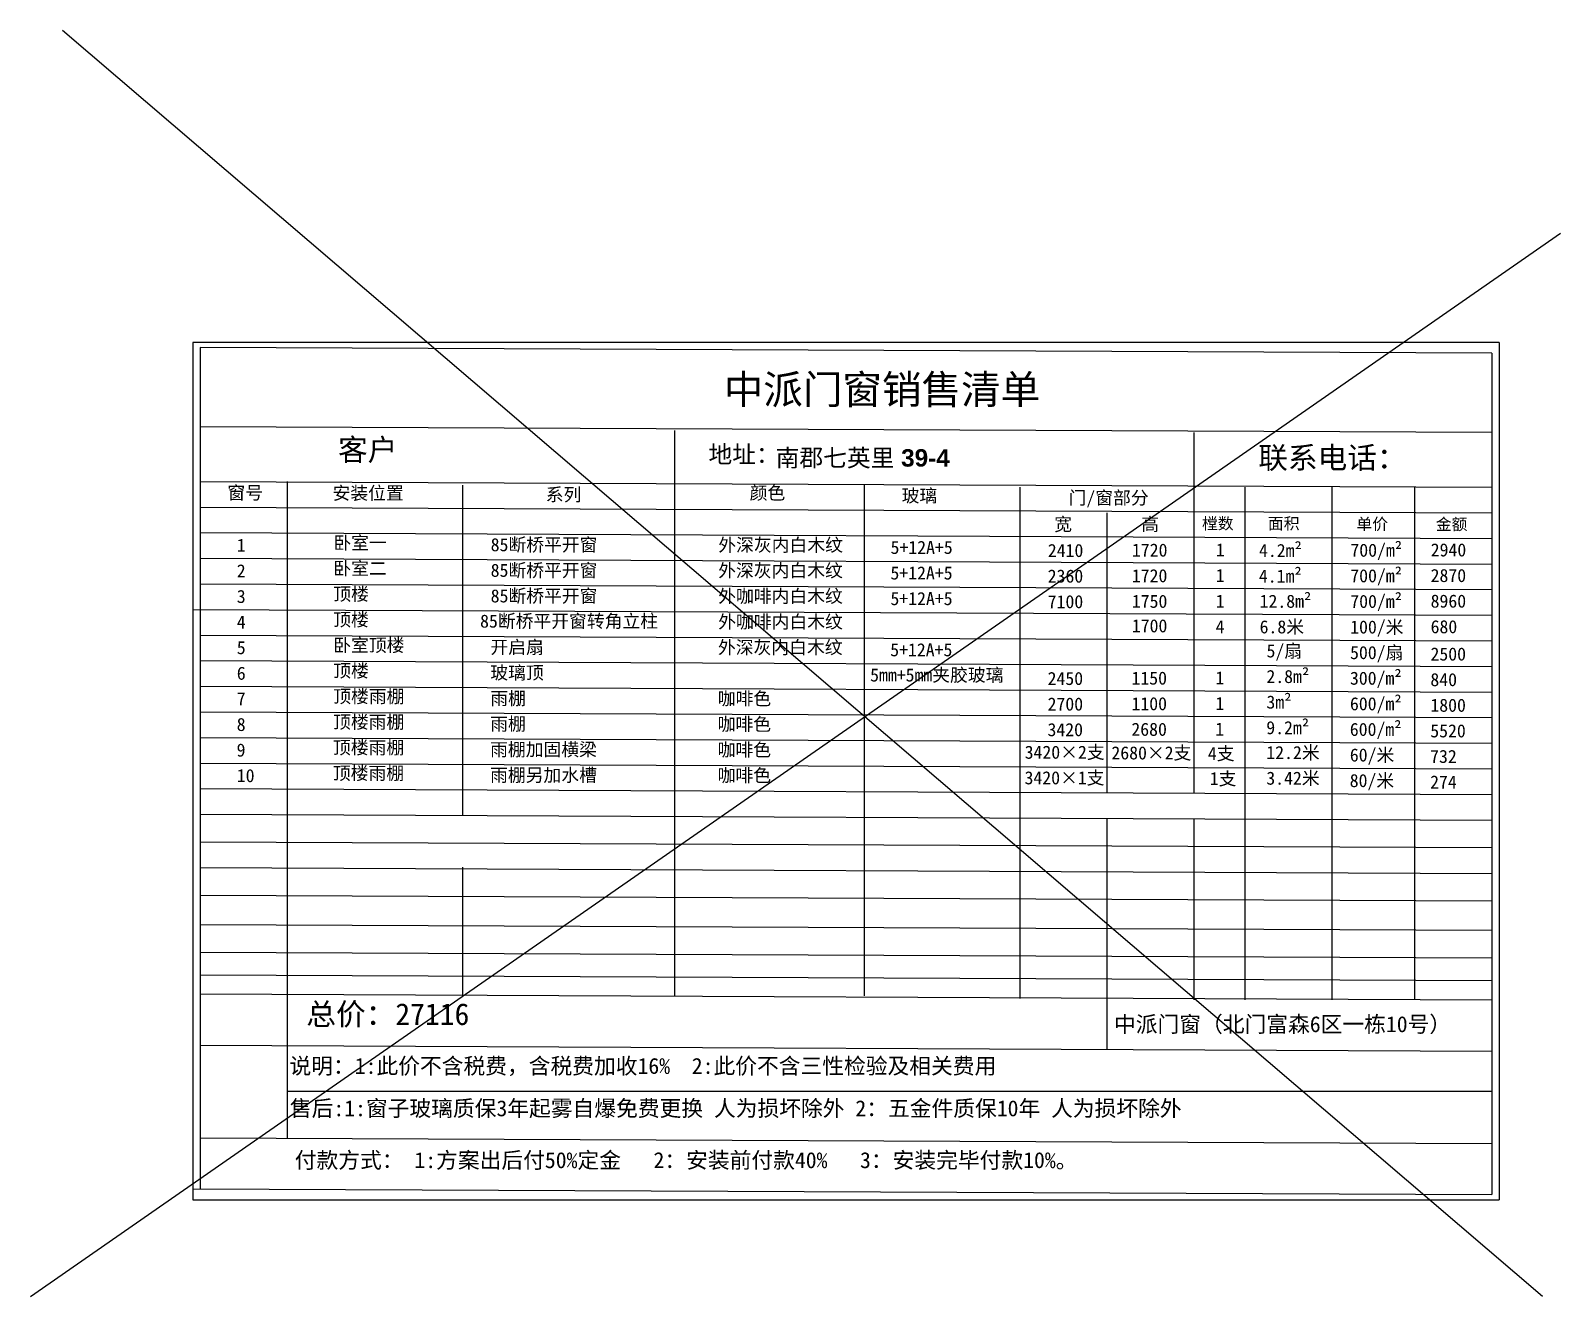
# Model space of a CAD drawing. Header units: inches. Extents: x -138455 to 599497, y -747149 to 13167.
# Drawn here: x 150529 to 161079, y -554015 to -545289 of the extents above; entities that cross this region are included whole.
import ezdxf

# ---------------------------------------------------------------- set-up
doc = ezdxf.new("R2010")
doc.units = ezdxf.units.IN
doc.header["$MEASUREMENT"] = 0
doc.layers.add('0 @ 1', color=7, linetype='Continuous')
doc.styles.add('Annotative', font='arialbd.ttf')

msp = doc.modelspace()

# ---------------------------------------------------------------- linework, layer by layer
for p, q in [((160956.6, -554015.1), (150750.2, -545289.3)), ((150529.4, -554015.1), (161079.3, -546686.4)), ((151648.3, -547438.7), (151648.3, -553348.6)), ((160657, -547438.7), (151648.3, -547438.7)), ((160607, -547513.9), (151698.3, -547473.7)), ((151698.3, -547473.7), (151698.3, -553273.5)), ((160607, -547513.9), (160607, -553313.6)), ((160657, -547438.7), (160657, -553348.6)), ((160607, -548060.2), (151698.3, -548020.1)), ((154970, -548045.2), (154970, -550732.1)), ((158552, -548060.2), (158552, -550545.5)), ((151698.3, -548397.1), (160607, -548437.2)), ((152298.3, -548397.1), (152298.3, -549985.3)), ((153508.3, -548422.2), (153508.3, -550699.5)), ((156278.7, -548422.2), (156278.7, -551943.1)), ((157352, -548437.2), (157352, -551961)), ((158903.1, -548437.2), (158903.1, -551970.7)), ((159503.1, -548437.2), (159503.1, -550025.5)), ((160072.4, -548437.2), (160072.4, -551970.7)), ((151698.3, -548573.6), (160607, -548613.7)), ((157952, -548613.7), (157952, -550542.7)), ((151698.3, -548750), (160607, -548790.2)), ((151698.3, -548926.5), (160607, -548966.6)), ((151698.3, -549103), (160607, -549143.1)), ((151648.3, -549279.4), (160607, -549319.6)), ((151698.3, -549455.9), (160607, -549496.1)), ((151698.3, -549632.4), (160607, -549672.5)), ((151698.3, -549808.9), (160607, -549849)), ((151698.3, -549985.3), (160607, -550025.5)), ((152298.3, -549985.3), (152298.3, -552921.5)), ((159503.1, -550025.5), (159503.1, -551970.7)), ((151698.3, -550161.8), (160607, -550201.9)), ((151698.3, -550338.3), (160607, -550378.4)), ((151698.3, -550514.7), (160607, -550554.9)), ((151698.3, -550691.2), (160607, -550731.3)), ((154970, -550732.1), (154970, -551939.8)), ((157952, -550719.2), (157952, -551970.7)), ((158552, -550721.9), (158552, -551970.7)), ((151698.3, -550880.4), (160607, -550920.6)), ((151698.3, -551058.7), (160607, -551098.8)), ((153508.3, -551056.8), (153508.3, -551935.5)), ((151698.3, -551249.3), (160607, -551289.4)), ((151698.3, -551451.1), (160607, -551491.2)), ((151698.3, -551641.7), (160607, -551681.9)), ((151698.3, -551797.6), (160607, -551837.8)), ((151698.3, -551930.5), (160607, -551970.7)), ((157952, -551970.7), (157952, -552315.7)), ((151698.3, -552283.5), (160607, -552323.6)), ((152298.3, -552599.8), (160607, -552599.8)), ((151698.3, -552921.5), (160607, -552961.6)), ((151648.3, -553273.5), (160607, -553313.6)), ((151648.3, -553348.6), (160657, -553348.6))]:
    msp.add_line(p, q)

# ---------------------------------------------------------------- texts
at = {"layer": '0 @ 1', "style": 'Annotative'}
msp.add_text('南郡七英里 39-4', height=120, dxfattribs=at).set_placement((155667.8, -548294.7))
at = {"layer": '0 @ 1', "attachment_point": 1, "style": 'Annotative'}
for s, width, heights, insert, char_height in [('{\\fSimSun|b1|i0|c134|p2;中派门窗销售清单}', 2802.276, [0], (155309.5, -547663.1), 200), ('{\\fSimSun|b1|i0|c134|p2;客户}', 485.592, [0], (152649.7, -548103.2), 150), ('{\\fSimSun|b1|i0|c134|p2;地址：}', 3483.473, [0], (155204.3, -548149.9), 120), ('{\\fSimSun|b1|i0|c134|p2;联系电话：}', 1409.924, [0], (158995.5, -548158.2), 150), ('{\\fSimSun|b1|i0|c134|p2;窗号}', 485.592, [0], (151887, -548429.7), 90), ('{\\fSimSun|b1|i0|c134|p2;安装位置}', 706.927, [0], (152611.8, -548432.2), 90), ('{\\fSimSun|b1|i0|c134|p2;系列}', 485.592, [0], (154081.9, -548442.3), 90), ('{\\fSimSun|b1|i0|c134|p2;颜色}', 485.592, [0], (155488.1, -548431), 90), ('{\\fSimSun|b1|i0|c134|p2;玻璃}', 485.592, [0], (156536.4, -548450), 90), ('{\\fSimSun|b1|i0|c134|p2;门/窗部分}', 603.897, [0], (157687.4, -548464.7), 90), ('{\\fSimSun|b1|i0|c134|p2;宽 }', 603.897, [0], (157588.5, -548646.7), 90), ('{\\fSimSun|b1|i0|c134|p2;高 }', 603.897, [0], (158188.5, -548646.7), 90), ('{\\fSimSun|b1|i0|c134|p2;樘数}', 603.897, [0], (158607.4, -548646.9), 80), ('{\\fSimSun|b1|i0|c134|p2;面积}', 603.897, [0], (159061.8, -548646.9), 80), ('{\\fSimSun|b1|i0|c134|p2;单价}', 603.897, [0], (159672.8, -548650.7), 80), ('{\\fSimSun|b1|i0|c134|p2;金额}', 603.897, [0], (160219.7, -548652.1), 80), ('{\\fSimSun|b1|i0|c134|p2;1}', 485.592, [0], (151951.4, -548792), 90), ('{\\fSimSun|b1|i0|c134|p2;卧室一}', 1226.654, [0], (152617.9, -548774.9), 90), ('{\\fSimSun|b1|i0|c134|p2;85断桥平开窗}', 1528.495, [129], (153702.2, -548788.2), 90), ('{\\fSimSun|b1|i0|c134|p2;外深灰内白木纹}', 1460.301, [0], (155272.2, -548789.9), 90), ('{\\fSimSun|b1|i0|c134|p2;5+12A+5}', 1460.301, [0], (156459.9, -548806.7), 90), ('{\\fSimSun|b1|i0|c134|p2;2410}', 1460.301, [0], (157544.4, -548828), 90), ('{\\fSimSun|b1|i0|c134|p2;1720}', 1460.301, [0], (158124.6, -548825.4), 90), ('{\\fSimSun|b1|i0|c134|p2;1}', 102.542, [0], (158703.2, -548824.2), 90), ('{\\fSimSun|b1|i0|c134|p2;4.2m²}', 1460.301, [0], (159000.7, -548827.9), 90), ('{\\fSimSun|b1|i0|c134|p2;700/m²}', 1460.301, [0], (159631.1, -548826), 90), ('{\\fSimSun|b1|i0|c134|p2;2940}', 1460.301, [0], (160185, -548824), 90), ('{\\fSimSun|b1|i0|c134|p2;2}', 485.592, [0], (151951.4, -548968.4), 90), ('{\\fSimSun|b1|i0|c134|p2;卧室二}', 1226.654, [0], (152617.1, -548951.3), 90), ('{\\fSimSun|b1|i0|c134|p2;85断桥平开窗}', 1528.495, [129], (153702.2, -548964.7), 90), ('{\\fSimSun|b1|i0|c134|p2;外深灰内白木纹}', 1460.301, [0], (155271.4, -548966.3), 90), ('{\\fSimSun|b1|i0|c134|p2;5+12A+5}', 1460.301, [0], (156459.1, -548983.1), 90), ('{\\fSimSun|b1|i0|c134|p2;2360}', 1460.301, [0], (157543.6, -549004.5), 90), ('{\\fSimSun|b1|i0|c134|p2;1720}', 1460.301, [0], (158123.8, -549001.9), 90), ('{\\fSimSun|b1|i0|c134|p2;1}', 102.542, [0], (158702.4, -549000.6), 90), ('{\\fSimSun|b1|i0|c134|p2;4.1m²}', 1460.301, [0], (158999.9, -549004.4), 90), ('{\\fSimSun|b1|i0|c134|p2;700/m²}', 1460.301, [0], (159630.3, -549002.5), 90), ('{\\fSimSun|b1|i0|c134|p2;2870}', 1460.301, [0], (160184.2, -549000.5), 90), ('{\\fSimSun|b1|i0|c134|p2;顶楼}', 1226.654, [0], (152617.1, -549127.8), 90), ('{\\fSimSun|b1|i0|c134|p2;3}', 485.592, [0], (151951.4, -549144.9), 90), ('{\\fSimSun|b1|i0|c134|p2;85断桥平开窗}', 1528.495, [129], (153702.2, -549141.1), 90), ('{\\fSimSun|b1|i0|c134|p2;外咖啡内白木纹}', 1460.301, [0], (155271.4, -549142.8), 90), ('{\\fSimSun|b1|i0|c134|p2;5+12A+5}', 1460.301, [0], (156459.1, -549159.6), 90), ('{\\fSimSun|b1|i0|c134|p2;7100}', 1460.301, [0], (157543.6, -549180.9), 90), ('{\\fSimSun|b1|i0|c134|p2;1750}', 1460.301, [0], (158123.8, -549178.4), 90), ('{\\fSimSun|b1|i0|c134|p2;1}', 102.542, [0], (158702.4, -549177.1), 90), ('{\\fSimSun|b1|i0|c134|p2;12.8m²}', 1460.301, [0], (159005, -549177.9), 90), ('{\\fSimSun|b1|i0|c134|p2;700/m²}', 1460.301, [0], (159630.3, -549179), 90), ('{\\fSimSun|b1|i0|c134|p2;8960}', 1460.301, [0], (160184.2, -549177), 90), ('{\\fSimSun|b1|i0|c134|p2;4}', 485.592, [0], (151951.4, -549321.4), 90), ('{\\fSimSun|b1|i0|c134|p2;顶楼}', 1226.654, [0], (152616.3, -549304.5), 90), ('{\\fSimSun|b1|i0|c134|p2;85断桥平开窗转角立柱}', 1528.495, [129], (153629.2, -549314.9), 90), ('{\\fSimSun|b1|i0|c134|p2;外咖啡内白木纹}', 1460.301, [0], (155271.4, -549319.4), 90), ('{\\fSimSun|b1|i0|c134|p2;1700}', 1460.301, [0], (158123.8, -549347.4), 90), ('{\\fSimSun|b1|i0|c134|p2;4}', 102.542, [0], (158701.6, -549353.6), 90), ('{\\fSimSun|b1|i0|c134|p2;6.8米}', 1460.301, [0], (159005, -549354.4), 90), ('{\\fSimSun|b1|i0|c134|p2;100/米}', 1460.301, [0], (159629.5, -549355.5), 90), ('{\\fSimSun|b1|i0|c134|p2;680}', 1460.301, [0], (160184.2, -549353.5), 90), ('{\\fSimSun|b1|i0|c134|p2;5}', 485.592, [0], (151951.4, -549497.8), 90), ('{\\fSimSun|b1|i0|c134|p2;卧室顶楼}', 1226.654, [0], (152616.3, -549480.9), 90), ('{\\fSimSun|b1|i0|c134|p2;开启扇}', 1528.495, [129], (153700.6, -549494.2), 90), ('{\\fSimSun|b1|i0|c134|p2;外深灰内白木纹}', 1460.301, [0], (155269.8, -549495.8), 90), ('{\\fSimSun|b1|i0|c134|p2;5+12A+5}', 1460.301, [0], (156457.5, -549512.6), 90), ('{\\fSimSun|b1|i0|c134|p2;5/扇}', 383.611, [0], (159052.7, -549520.2), 90), ('{\\fSimSun|b1|i0|c134|p2;500/扇}', 1460.301, [0], (159628.7, -549531.9), 90), ('{\\fSimSun|b1|i0|c134|p2;顶楼}', 1226.654, [0], (152616.3, -549657.2), 90), ('{\\fSimSun|b1|i0|c134|p2;2500}', 1460.301, [0], (160183.4, -549541.9), 90), ('{\\fSimSun|b1|i0|c134|p2;6}', 485.592, [0], (151951.4, -549674.3), 90), ('{\\fSimSun|b1|i0|c134|p2;玻璃顶}', 1528.495, [129], (153699.8, -549670.5), 90), ('{\\fSimSun|b1|i0|c134|p2;5mm+5mm夹胶玻璃}', 1460.301, [0], (156319, -549686.2), 90), ('{\\fSimSun|b1|i0|c134|p2;2450}', 1460.301, [0], (157542.8, -549710.3), 90), ('{\\fSimSun|b1|i0|c134|p2;1150}', 1460.301, [0], (158121.4, -549707.8), 90), ('{\\fSimSun|b1|i0|c134|p2;1}', 102.542, [0], (158700, -549706.5), 90), ('{\\fSimSun|b1|i0|c134|p2;2.8m²}', 383.611, [0], (159051.9, -549696.6), 90), ('{\\fSimSun|b1|i0|c134|p2;300/m²}', 1460.301, [0], (159627.9, -549708.4), 90), ('{\\fSimSun|b1|i0|c134|p2;840}', 1460.301, [0], (160182.6, -549718.4), 90), ('{\\fSimSun|b1|i0|c134|p2;7}', 485.592, [0], (151951.4, -549850.8), 90), ('{\\fSimSun|b1|i0|c134|p2;顶楼雨棚}', 1226.654, [0], (152616.3, -549833.7), 90), ('{\\fSimSun|b1|i0|c134|p2;雨棚}', 1528.495, [129], (153699.8, -549847), 90), ('{\\fSimSun|b1|i0|c134|p2;咖啡色}', 1460.301, [0], (155268.2, -549848.8), 90), ('{\\fSimSun|b1|i0|c134|p2;3m²}', 383.611, [0], (159051.9, -549873.1), 90), ('{\\fSimSun|b1|i0|c134|p2;2700}', 1460.301, [0], (157542.8, -549886.8), 90), ('{\\fSimSun|b1|i0|c134|p2;1100}', 1460.301, [0], (158121.4, -549884.3), 90), ('{\\fSimSun|b1|i0|c134|p2;1}', 102.542, [0], (158700, -549883), 90), ('{\\fSimSun|b1|i0|c134|p2;600/m²}', 1460.301, [0], (159627.9, -549884.8), 90), ('{\\fSimSun|b1|i0|c134|p2;1800}', 1460.301, [0], (160182.6, -549894.9), 90), ('{\\fSimSun|b1|i0|c134|p2;8}', 485.592, [0], (151950.9, -550027.3), 90), ('{\\fSimSun|b1|i0|c134|p2;顶楼雨棚}', 1226.654, [0], (152615.5, -550010.2), 90), ('{\\fSimSun|b1|i0|c134|p2;雨棚}', 1528.495, [129], (153699, -550023.5), 90), ('{\\fSimSun|b1|i0|c134|p2;咖啡色}', 1460.301, [0], (155267.4, -550025.2), 90), ('{\\fSimSun|b1|i0|c134|p2;3420}', 1460.301, [0], (157542, -550063.3), 90), ('{\\fSimSun|b1|i0|c134|p2;2680}', 1460.301, [0], (158120.6, -550060.7), 90), ('{\\fSimSun|b1|i0|c134|p2;1}', 102.542, [0], (158699.2, -550059.4), 90), ('{\\fSimSun|b1|i0|c134|p2;9.2m²}', 383.611, [0], (159051.1, -550049.6), 90), ('{\\fSimSun|b1|i0|c134|p2;600/m²}', 1460.301, [0], (159627.1, -550061.3), 90), ('{\\fSimSun|b1|i0|c134|p2;5520}', 1460.301, [0], (160181.8, -550071.4), 90), ('{\\fSimSun|b1|i0|c134|p2;9}', 485.592, [0], (151950.3, -550203.7), 90), ('{\\fSimSun|b1|i0|c134|p2;顶楼雨棚}', 1226.654, [0], (152614.7, -550186.6), 90), ('{\\fSimSun|b1|i0|c134|p2;雨棚加固横梁}', 1528.495, [129], (153698.2, -550199.9), 90), ('{\\fSimSun|b1|i0|c134|p2;咖啡色}', 1460.301, [0], (155267.4, -550201.7), 90), ('{\\fSimSun|b1|i0|c134|p2;3420×2支}', 1460.301, [0], (157384.7, -550218.7), 90), ('{\\fSimSun|b1|i0|c134|p2;2680×2支}', 1460.301, [0], (157983, -550223.3), 90), ('{\\fSimSun|b1|i0|c134|p2;4支}', 448.791, [0], (158648.2, -550227.6), 90), ('{\\fSimSun|b1|i0|c134|p2;12.2米}', 383.611, [0], (159051.1, -550221.1), 90), ('{\\fSimSun|b1|i0|c134|p2;60/米}', 1460.301, [0], (159627.1, -550237.8), 90), ('{\\fSimSun|b1|i0|c134|p2;732}', 1460.301, [0], (160181, -550247.8), 90), ('{\\fSimSun|b1|i0|c134|p2;10}', 485.592, [0], (151951.4, -550380.2), 90), ('{\\fSimSun|b1|i0|c134|p2;顶楼雨棚}', 1226.654, [0], (152613.9, -550363.1), 90), ('{\\fSimSun|b1|i0|c134|p2;雨棚另加水槽}', 1528.495, [129], (153698.2, -550376.4), 90), ('{\\fSimSun|b1|i0|c134|p2;咖啡色}', 1460.301, [0], (155267.4, -550377.9), 90), ('{\\fSimSun|b1|i0|c134|p2;3420×1支}', 1460.301, [0], (157383.9, -550395.2), 90), ('{\\fSimSun|b1|i0|c134|p2;1支}', 465.551, [0], (158661, -550400.9), 90), ('{\\fSimSun|b1|i0|c134|p2;3.42米}', 383.611, [0], (159051.1, -550397.6), 90), ('{\\fSimSun|b1|i0|c134|p2;80/米}', 1460.301, [0], (159626.3, -550414.2), 90), ('{\\fSimSun|b1|i0|c134|p2;274}', 1460.301, [0], (160181, -550424.3), 90), ('{\\fSimSun|b1|i0|c134|p2;总价：27116}', 4715.707, [0], (152431.1, -551994.4), 150), ('{\\fSimSun|b1|i0|c134|p2;中派门窗（北门富森6区一栋10号）}', 2734.804, [0], (158000.7, -552083.5), 110), ('{\\fSimSun|b1|i0|c134|p2;说明：1:此价不含税费，含税费加收16%  2:此价不含三性检验及相关费用}', 6113.097, [0], (152314.6, -552371.2), 110), ('{\\fSimSun|b1|i0|c134|p2;售后:1:窗子玻璃质保3年起雾自爆免费更换 人为损坏除外 2：五金件质保10年 人为损坏除外  }', 6510.182, [0], (152317.3, -552663.4), 110), ('{\\fSimSun|b1|i0|c134|p2;付款方式： 1:方案出后付50%定金   2：安装前付款40%   3：安装完毕付款10%。}', 7146.186, [0], (152351.2, -553020.7), 110)]:
    msp.add_mtext_dynamic_manual_height_columns(s, width=width, gutter_width=903.5, heights=heights, dxfattribs=dict(at, insert=insert, char_height=char_height))

doc.saveas('drawing.dxf')
